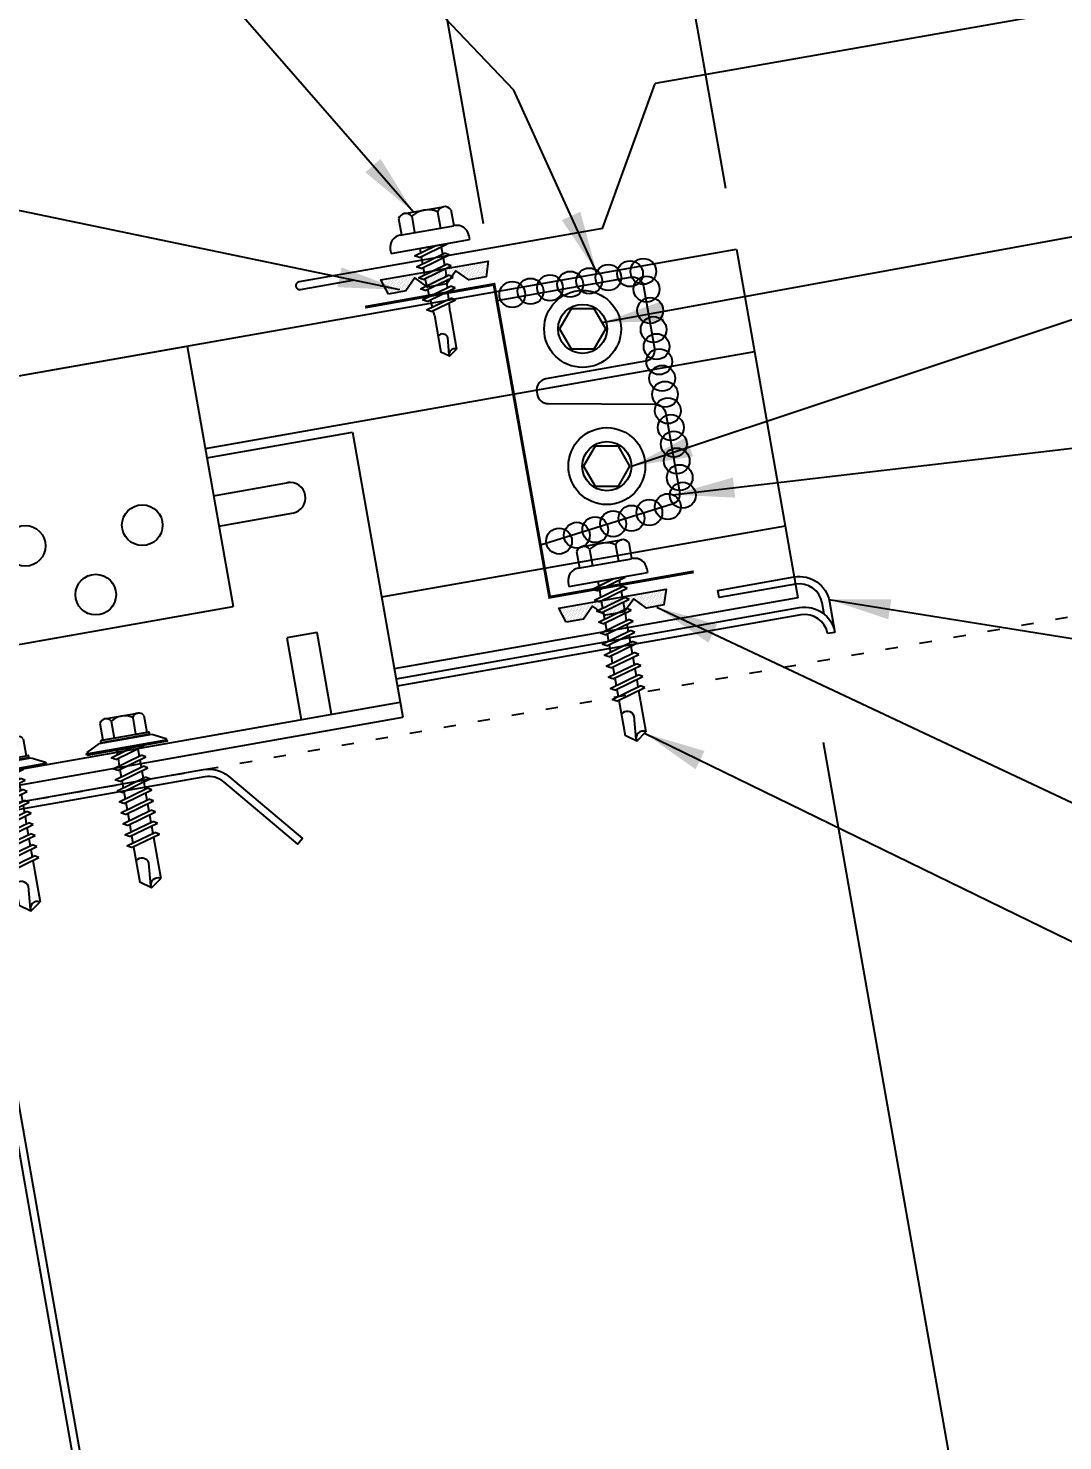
# Model space of a CAD drawing. Header units: inches. Extents: x 5.5 to 40.9, y 12.7 to 45.6.
# Drawn here: x 20.82 to 29.22, y 18.46 to 29.92 of the extents above; entities that cross this region are included whole.
import ezdxf

# ---------------------------------------------------------------- set-up
doc = ezdxf.new("R2010")
doc.units = ezdxf.units.IN
doc.header["$MEASUREMENT"] = 0
doc.linetypes.add('ACAD_ISO07W100', pattern=[3, 0, -3])
for name, color, linetype in [('CLIP', 5, 'Continuous'), ('CLO', 3, 'Continuous'), ('DIM', 7, 'Continuous'), ('FASTENER', 9, 'Continuous'), ('PANEL', 11, 'Continuous'), ('STLA', 12, 'Continuous'), ('TAPE', 8, 'Continuous'), ('TEXT', 2, 'Continuous'), ('TRIM', 6, 'Continuous'), ('WALL', 7, 'Continuous')]:
    doc.layers.add(name, color=color, linetype=linetype)
doc.styles.add('TEXT1', font='ROMANS.shx', dxfattribs={"width": 0.75, "height": 0.375})
doc.dimstyles.new('DETAIL', dxfattribs={"dimscale": 4, "dimtxt": 0.09375, "dimasz": 0.0625, "dimexe": 0.0625, "dimexo": 0.125, "dimgap": 0.0625, "dimtad": 1, "dimdec": 4, "dimzin": 3, "dimdsep": 46, "dimlunit": 4, "dimtxsty": 'TEXT1', "dimblk": 'ARCHTICK', "dimcen": 0.0625, "dimclrd": 7, "dimclre": 7, "dimclrt": 2, "dimadec": 0, "dimazin": 0, "dimtfac": 0.59375, "dimtdec": 4, "dimtmove": 0, "dimatfit": 3, "dimfxl": 0, "dimfrac": 2, "dimtolj": 1, "dimtzin": 3, "dimarcsym": 0})
doc.dimstyles.new('DETAIL$7', dxfattribs={"dimscale": 4, "dimtxt": 0.09375, "dimasz": 0.125, "dimexe": 0.0625, "dimexo": 0.125, "dimgap": 0.0625, "dimtad": 1, "dimdec": 4, "dimzin": 3, "dimdsep": 46, "dimlunit": 4, "dimtxsty": 'TEXT1', "dimblk": 'ARCHTICK', "dimcen": 0.0625, "dimclrd": 7, "dimclre": 7, "dimclrt": 2, "dimadec": 0, "dimazin": 0, "dimtfac": 0.59375, "dimtdec": 4, "dimtmove": 0, "dimatfit": 3, "dimfxl": 0, "dimfrac": 2, "dimtolj": 1, "dimtzin": 3, "dimarcsym": 0})

# ---------------------------------------------------------------- blocks, each defined once
blk = doc.blocks.new('MB_DW1')
at = {"layer": 'FASTENER'}
for p, q in [((-0.181, 0.276), (-0.181, 0.137)), ((-0.135, 0.302), (0.135, 0.302)), ((-0.089, 0.276), (-0.089, 0.137)), ((0.089, 0.276), (0.089, 0.137)), ((0.181, 0.276), (0.181, 0.137)), ((-0.193, 0.137), (0.193, 0.137)), ((-0.193, 0.119), (0.193, 0.119)), ((-0.181, 0.137), (0.181, 0.137)), ((-0.217, 0.114), (-0.326, 0.059)), ((-0.326, 0.059), (-0.326, 0.049)), ((-0.326, 0.049), (0.326, 0.049)), ((-0.217, 0.114), (0.217, 0.114)), ((-0.139, -0.016), (0.046, 0.037)), ((-0.104, -0.036), (0.139, 0.033)), ((-0.086, 0.037), (-0.086, -0.001)), ((-0.086, 0.037), (0.086, 0.037)), ((0.086, 0.037), (0.133, 0.037)), ((0.086, 0.018), (0.086, -0.042)), ((0.139, 0.033), (0.133, 0.037)), ((0.217, 0.114), (0.326, 0.059)), ((0.326, 0.059), (0.326, 0.049)), ((-0.104, -0.036), (-0.139, -0.016)), ((-0.139, -0.107), (0.104, -0.038)), ((-0.104, -0.127), (-0.139, -0.107)), ((-0.104, -0.127), (0.139, -0.058)), ((-0.086, -0.031), (-0.086, -0.092)), ((0.086, -0.073), (0.086, -0.133)), ((0.139, -0.058), (0.104, -0.038)), ((-0.139, -0.198), (0.104, -0.128)), ((-0.104, -0.218), (-0.139, -0.198)), ((-0.139, -0.289), (0.104, -0.219)), ((-0.104, -0.218), (0.139, -0.149)), ((-0.086, -0.122), (-0.086, -0.183)), ((-0.086, -0.213), (-0.086, -0.274)), ((0.086, -0.164), (0.086, -0.224)), ((0.139, -0.149), (0.104, -0.128)), ((0.139, -0.239), (0.104, -0.219)), ((-0.104, -0.309), (-0.139, -0.289)), ((-0.139, -0.38), (0.104, -0.31)), ((-0.104, -0.309), (0.139, -0.239)), ((-0.104, -0.4), (0.139, -0.33)), ((-0.086, -0.304), (-0.086, -0.364)), ((0.086, -0.255), (0.086, -0.315)), ((0.139, -0.33), (0.104, -0.31)), ((-0.104, -0.4), (-0.139, -0.38)), ((-0.139, -0.47), (0.104, -0.401)), ((-0.104, -0.491), (0.139, -0.421)), ((-0.086, -0.395), (-0.086, -0.455)), ((0.086, -0.345), (0.086, -0.406)), ((0.086, -0.436), (0.086, -0.497)), ((0.139, -0.421), (0.104, -0.401)), ((-0.104, -0.491), (-0.139, -0.47)), ((-0.139, -0.561), (0.104, -0.492)), ((-0.104, -0.581), (-0.139, -0.561)), ((-0.104, -0.581), (0.139, -0.512)), ((-0.086, -0.486), (-0.086, -0.546)), ((0.086, -0.527), (0.086, -0.588)), ((0.139, -0.512), (0.104, -0.492)), ((-0.139, -0.652), (0.104, -0.583)), ((-0.104, -0.672), (-0.139, -0.652)), ((-0.139, -0.743), (0.104, -0.674)), ((-0.104, -0.672), (0.139, -0.603)), ((-0.086, -0.577), (-0.086, -0.637)), ((-0.086, -0.667), (-0.086, -0.728)), ((0.086, -0.618), (0.086, -0.679)), ((0.139, -0.603), (0.104, -0.583)), ((0.139, -0.694), (0.104, -0.674)), ((-0.104, -0.763), (-0.139, -0.743)), ((-0.104, -0.763), (0.139, -0.694)), ((-0.086, -0.758), (-0.086, -1.05)), ((0.086, -0.709), (0.086, -1.05)), ((-0.002, -1.095), (0.014, -0.909)), ((0, -1.111), (-0.086, -1.05)), ((0, -1.111), (0.086, -1.05))]:
    blk.add_line(p, q, dxfattribs=at)
blk.add_lwpolyline([(-0.331, 0.037), (-0.331, 0.049), (0.331, 0.049), (0.331, 0.037)], close=True, dxfattribs=at)
for centre, radius, start, end in [((-0.135, 0.25), 0.0527, 29.8754, 150.1246), ((0, 0.138), 0.164, 56.9974, 123.0026), ((0.135, 0.25), 0.0527, 29.8754, 150.1246), ((-0.193, 0.128), 0.00894, 90, 270), ((0.193, 0.128), 0.00894, 270, 90), ((-0.046, -0.921), 0.0615, 11.1445, 130.906), ((0.054, -1.097), 0.0563, 55.4585, 194.8454)]:
    blk.add_arc(centre, radius, start, end, dxfattribs=at)
blk = doc.blocks.new('*X4')
at = {"color": 0}
for p, q in [((-0.434, 0.135), (-0.434, 0.135)), ((-0.434, 0.123), (-0.434, 0.123)), ((-0.422, 0.141), (-0.422, 0.141)), ((-0.422, 0.129), (-0.422, 0.129)), ((-0.422, 0.117), (-0.422, 0.117)), ((-0.41, 0.135), (-0.41, 0.135)), ((-0.41, 0.123), (-0.41, 0.123)), ((-0.398, 0.141), (-0.398, 0.141)), ((-0.398, 0.129), (-0.398, 0.129)), ((-0.398, 0.117), (-0.398, 0.117)), ((-0.387, 0.135), (-0.387, 0.135)), ((-0.387, 0.123), (-0.387, 0.123)), ((-0.375, 0.141), (-0.375, 0.141)), ((-0.375, 0.129), (-0.375, 0.129)), ((-0.375, 0.117), (-0.375, 0.117)), ((-0.363, 0.135), (-0.363, 0.135)), ((-0.363, 0.123), (-0.363, 0.123)), ((-0.352, 0.141), (-0.352, 0.141)), ((-0.352, 0.129), (-0.352, 0.129)), ((-0.352, 0.117), (-0.352, 0.117)), ((-0.34, 0.135), (-0.34, 0.135)), ((-0.34, 0.123), (-0.34, 0.123)), ((-0.328, 0.141), (-0.328, 0.141)), ((-0.328, 0.129), (-0.328, 0.129)), ((-0.328, 0.117), (-0.328, 0.117)), ((-0.316, 0.135), (-0.316, 0.135)), ((-0.316, 0.123), (-0.316, 0.123)), ((-0.305, 0.141), (-0.305, 0.141)), ((-0.305, 0.129), (-0.305, 0.129)), ((-0.305, 0.117), (-0.305, 0.117)), ((-0.293, 0.135), (-0.293, 0.135)), ((-0.293, 0.123), (-0.293, 0.123)), ((-0.281, 0.141), (-0.281, 0.141)), ((-0.281, 0.129), (-0.281, 0.129)), ((-0.281, 0.117), (-0.281, 0.117)), ((-0.27, 0.135), (-0.27, 0.135)), ((-0.27, 0.123), (-0.27, 0.123)), ((-0.258, 0.141), (-0.258, 0.141)), ((-0.258, 0.129), (-0.258, 0.129)), ((-0.258, 0.117), (-0.258, 0.117)), ((-0.246, 0.135), (-0.246, 0.135)), ((-0.246, 0.123), (-0.246, 0.123)), ((-0.234, 0.141), (-0.234, 0.141)), ((-0.234, 0.129), (-0.234, 0.129)), ((-0.234, 0.117), (-0.234, 0.117)), ((-0.223, 0.135), (-0.223, 0.135)), ((-0.223, 0.123), (-0.223, 0.123)), ((-0.211, 0.141), (-0.211, 0.141)), ((-0.211, 0.129), (-0.211, 0.129)), ((-0.211, 0.117), (-0.211, 0.117)), ((-0.199, 0.135), (-0.199, 0.135)), ((-0.199, 0.123), (-0.199, 0.123)), ((-0.188, 0.141), (-0.188, 0.141)), ((-0.188, 0.129), (-0.188, 0.129)), ((-0.188, 0.117), (-0.188, 0.117)), ((-0.176, 0.135), (-0.176, 0.135)), ((-0.176, 0.123), (-0.176, 0.123)), ((-0.164, 0.141), (-0.164, 0.141)), ((-0.164, 0.129), (-0.164, 0.129)), ((-0.164, 0.117), (-0.164, 0.117)), ((-0.152, 0.135), (-0.152, 0.135)), ((-0.152, 0.123), (-0.152, 0.123)), ((-0.141, 0.141), (-0.141, 0.141)), ((-0.141, 0.129), (-0.141, 0.129)), ((-0.141, 0.117), (-0.141, 0.117)), ((-0.129, 0.135), (-0.129, 0.135)), ((-0.129, 0.123), (-0.129, 0.123)), ((-0.117, 0.141), (-0.117, 0.141)), ((-0.117, 0.129), (-0.117, 0.129)), ((-0.117, 0.117), (-0.117, 0.117)), ((-0.105, 0.135), (-0.105, 0.135)), ((-0.105, 0.123), (-0.105, 0.123)), ((-0.094, 0.141), (-0.094, 0.141)), ((-0.094, 0.129), (-0.094, 0.129)), ((-0.094, 0.117), (-0.094, 0.117)), ((-0.082, 0.135), (-0.082, 0.135)), ((-0.082, 0.123), (-0.082, 0.123)), ((-0.07, 0.141), (-0.07, 0.141)), ((-0.07, 0.129), (-0.07, 0.129)), ((-0.07, 0.117), (-0.07, 0.117)), ((-0.059, 0.135), (-0.059, 0.135)), ((-0.059, 0.123), (-0.059, 0.123)), ((-0.047, 0.141), (-0.047, 0.141)), ((-0.047, 0.129), (-0.047, 0.129)), ((-0.047, 0.117), (-0.047, 0.117)), ((-0.035, 0.135), (-0.035, 0.135)), ((-0.035, 0.123), (-0.035, 0.123)), ((-0.023, 0.141), (-0.023, 0.141)), ((-0.023, 0.129), (-0.023, 0.129)), ((-0.023, 0.117), (-0.023, 0.117)), ((-0.012, 0.135), (-0.012, 0.135)), ((-0.012, 0.123), (-0.012, 0.123)), ((0, 0.141), (0, 0.141)), ((0, 0.129), (0, 0.129)), ((0, 0.117), (0, 0.117)), ((0.012, 0.135), (0.012, 0.135)), ((0.012, 0.123), (0.012, 0.123)), ((0.023, 0.141), (0.023, 0.141)), ((0.023, 0.129), (0.023, 0.129)), ((0.023, 0.117), (0.023, 0.117)), ((0.035, 0.135), (0.035, 0.135)), ((0.035, 0.123), (0.035, 0.123)), ((0.047, 0.141), (0.047, 0.141)), ((0.047, 0.129), (0.047, 0.129)), ((0.047, 0.117), (0.047, 0.117)), ((0.059, 0.135), (0.059, 0.135)), ((0.059, 0.123), (0.059, 0.123)), ((0.07, 0.141), (0.07, 0.141)), ((0.07, 0.129), (0.07, 0.129)), ((0.07, 0.117), (0.07, 0.117)), ((0.082, 0.135), (0.082, 0.135)), ((0.082, 0.123), (0.082, 0.123)), ((0.094, 0.141), (0.094, 0.141)), ((0.094, 0.129), (0.094, 0.129)), ((0.094, 0.117), (0.094, 0.117)), ((0.105, 0.135), (0.105, 0.135)), ((0.105, 0.123), (0.105, 0.123)), ((0.117, 0.141), (0.117, 0.141)), ((0.117, 0.129), (0.117, 0.129)), ((0.117, 0.117), (0.117, 0.117)), ((0.129, 0.135), (0.129, 0.135)), ((0.129, 0.123), (0.129, 0.123)), ((0.141, 0.141), (0.141, 0.141)), ((0.141, 0.129), (0.141, 0.129)), ((0.141, 0.117), (0.141, 0.117)), ((0.152, 0.135), (0.152, 0.135)), ((0.152, 0.123), (0.152, 0.123)), ((0.164, 0.141), (0.164, 0.141)), ((0.164, 0.129), (0.164, 0.129)), ((0.164, 0.117), (0.164, 0.117)), ((0.176, 0.135), (0.176, 0.135)), ((0.176, 0.123), (0.176, 0.123)), ((0.188, 0.141), (0.188, 0.141)), ((0.188, 0.129), (0.188, 0.129)), ((0.188, 0.117), (0.188, 0.117)), ((0.199, 0.135), (0.199, 0.135)), ((0.199, 0.123), (0.199, 0.123)), ((0.211, 0.141), (0.211, 0.141)), ((0.211, 0.129), (0.211, 0.129)), ((0.211, 0.117), (0.211, 0.117)), ((0.223, 0.135), (0.223, 0.135)), ((0.223, 0.123), (0.223, 0.123)), ((0.234, 0.141), (0.234, 0.141)), ((0.234, 0.129), (0.234, 0.129)), ((0.234, 0.117), (0.234, 0.117)), ((0.246, 0.135), (0.246, 0.135)), ((0.246, 0.123), (0.246, 0.123)), ((0.258, 0.141), (0.258, 0.141)), ((0.258, 0.129), (0.258, 0.129)), ((0.258, 0.117), (0.258, 0.117)), ((0.27, 0.135), (0.27, 0.135)), ((0.27, 0.123), (0.27, 0.123)), ((0.281, 0.141), (0.281, 0.141)), ((0.281, 0.129), (0.281, 0.129)), ((0.281, 0.117), (0.281, 0.117)), ((0.293, 0.135), (0.293, 0.135)), ((0.293, 0.123), (0.293, 0.123)), ((0.305, 0.141), (0.305, 0.141)), ((0.305, 0.129), (0.305, 0.129)), ((0.305, 0.117), (0.305, 0.117)), ((0.316, 0.135), (0.316, 0.135)), ((0.316, 0.123), (0.316, 0.123)), ((0.328, 0.141), (0.328, 0.141)), ((0.328, 0.129), (0.328, 0.129)), ((0.328, 0.117), (0.328, 0.117)), ((0.34, 0.135), (0.34, 0.135)), ((0.34, 0.123), (0.34, 0.123)), ((0.352, 0.141), (0.352, 0.141)), ((0.352, 0.129), (0.352, 0.129)), ((0.352, 0.117), (0.352, 0.117)), ((0.363, 0.135), (0.363, 0.135)), ((0.363, 0.123), (0.363, 0.123)), ((0.375, 0.141), (0.375, 0.141)), ((0.375, 0.129), (0.375, 0.129)), ((0.375, 0.117), (0.375, 0.117)), ((0.387, 0.135), (0.387, 0.135)), ((0.387, 0.123), (0.387, 0.123)), ((0.398, 0.141), (0.398, 0.141)), ((0.398, 0.129), (0.398, 0.129)), ((0.398, 0.117), (0.398, 0.117)), ((0.41, 0.135), (0.41, 0.135)), ((0.41, 0.123), (0.41, 0.123)), ((0.422, 0.141), (0.422, 0.141)), ((0.422, 0.129), (0.422, 0.129)), ((0.422, 0.117), (0.422, 0.117)), ((0.434, 0.135), (0.434, 0.135)), ((0.434, 0.123), (0.434, 0.123)), ((-0.422, 0.105), (-0.422, 0.105)), ((-0.422, 0.094), (-0.422, 0.094)), ((-0.422, 0.082), (-0.422, 0.082)), ((-0.41, 0.111), (-0.41, 0.111)), ((-0.41, 0.1), (-0.41, 0.1)), ((-0.41, 0.088), (-0.41, 0.088)), ((-0.41, 0.076), (-0.41, 0.076)), ((-0.41, 0.064), (-0.41, 0.064)), ((-0.41, 0.053), (-0.41, 0.053)), ((-0.41, 0.041), (-0.41, 0.041)), ((-0.398, 0.105), (-0.398, 0.105)), ((-0.398, 0.094), (-0.398, 0.094)), ((-0.398, 0.082), (-0.398, 0.082)), ((-0.398, 0.07), (-0.398, 0.07)), ((-0.398, 0.059), (-0.398, 0.059)), ((-0.398, 0.047), (-0.398, 0.047)), ((-0.398, 0.035), (-0.398, 0.035)), ((-0.398, 0.023), (-0.398, 0.023)), ((-0.387, 0.111), (-0.387, 0.111)), ((-0.387, 0.1), (-0.387, 0.1)), ((-0.387, 0.088), (-0.387, 0.088)), ((-0.387, 0.076), (-0.387, 0.076)), ((-0.387, 0.064), (-0.387, 0.064)), ((-0.387, 0.053), (-0.387, 0.053)), ((-0.387, 0.041), (-0.387, 0.041)), ((-0.387, 0.029), (-0.387, 0.029)), ((-0.375, 0.105), (-0.375, 0.105)), ((-0.375, 0.094), (-0.375, 0.094)), ((-0.375, 0.082), (-0.375, 0.082)), ((-0.375, 0.07), (-0.375, 0.07)), ((-0.375, 0.059), (-0.375, 0.059)), ((-0.375, 0.047), (-0.375, 0.047)), ((-0.375, 0.035), (-0.375, 0.035)), ((-0.375, 0.023), (-0.375, 0.023)), ((-0.363, 0.111), (-0.363, 0.111)), ((-0.363, 0.1), (-0.363, 0.1)), ((-0.363, 0.088), (-0.363, 0.088)), ((-0.363, 0.076), (-0.363, 0.076)), ((-0.363, 0.064), (-0.363, 0.064)), ((-0.363, 0.053), (-0.363, 0.053)), ((-0.363, 0.041), (-0.363, 0.041)), ((-0.363, 0.029), (-0.363, 0.029)), ((-0.352, 0.105), (-0.352, 0.105)), ((-0.352, 0.094), (-0.352, 0.094)), ((-0.352, 0.082), (-0.352, 0.082)), ((-0.352, 0.07), (-0.352, 0.07)), ((-0.352, 0.059), (-0.352, 0.059)), ((-0.352, 0.047), (-0.352, 0.047)), ((-0.352, 0.035), (-0.352, 0.035)), ((-0.352, 0.023), (-0.352, 0.023)), ((-0.34, 0.111), (-0.34, 0.111)), ((-0.34, 0.1), (-0.34, 0.1)), ((-0.34, 0.088), (-0.34, 0.088)), ((-0.34, 0.076), (-0.34, 0.076)), ((-0.34, 0.064), (-0.34, 0.064)), ((-0.34, 0.053), (-0.34, 0.053)), ((-0.34, 0.041), (-0.34, 0.041)), ((-0.34, 0.029), (-0.34, 0.029)), ((-0.328, 0.105), (-0.328, 0.105)), ((-0.328, 0.094), (-0.328, 0.094)), ((-0.328, 0.082), (-0.328, 0.082)), ((-0.328, 0.07), (-0.328, 0.07)), ((-0.328, 0.059), (-0.328, 0.059)), ((-0.328, 0.047), (-0.328, 0.047)), ((-0.328, 0.035), (-0.328, 0.035)), ((-0.328, 0.023), (-0.328, 0.023)), ((-0.316, 0.111), (-0.316, 0.111)), ((-0.316, 0.1), (-0.316, 0.1)), ((-0.316, 0.088), (-0.316, 0.088)), ((-0.316, 0.076), (-0.316, 0.076)), ((-0.316, 0.064), (-0.316, 0.064)), ((-0.316, 0.053), (-0.316, 0.053)), ((-0.316, 0.041), (-0.316, 0.041)), ((-0.316, 0.029), (-0.316, 0.029)), ((-0.305, 0.105), (-0.305, 0.105)), ((-0.305, 0.094), (-0.305, 0.094)), ((-0.305, 0.082), (-0.305, 0.082)), ((-0.305, 0.07), (-0.305, 0.07)), ((-0.305, 0.059), (-0.305, 0.059)), ((-0.305, 0.047), (-0.305, 0.047)), ((-0.305, 0.035), (-0.305, 0.035)), ((-0.305, 0.023), (-0.305, 0.023)), ((-0.293, 0.111), (-0.293, 0.111)), ((-0.293, 0.1), (-0.293, 0.1)), ((-0.293, 0.088), (-0.293, 0.088)), ((-0.293, 0.076), (-0.293, 0.076)), ((-0.293, 0.064), (-0.293, 0.064)), ((-0.293, 0.053), (-0.293, 0.053)), ((-0.293, 0.041), (-0.293, 0.041)), ((-0.293, 0.029), (-0.293, 0.029)), ((-0.281, 0.105), (-0.281, 0.105)), ((-0.281, 0.094), (-0.281, 0.094)), ((-0.281, 0.082), (-0.281, 0.082)), ((-0.281, 0.07), (-0.281, 0.07)), ((-0.281, 0.059), (-0.281, 0.059)), ((-0.281, 0.047), (-0.281, 0.047)), ((-0.281, 0.035), (-0.281, 0.035)), ((-0.281, 0.023), (-0.281, 0.023)), ((-0.27, 0.111), (-0.27, 0.111)), ((-0.27, 0.1), (-0.27, 0.1)), ((-0.27, 0.088), (-0.27, 0.088)), ((-0.27, 0.076), (-0.27, 0.076)), ((-0.27, 0.064), (-0.27, 0.064)), ((-0.27, 0.053), (-0.27, 0.053)), ((-0.27, 0.041), (-0.27, 0.041)), ((-0.27, 0.029), (-0.27, 0.029)), ((-0.258, 0.105), (-0.258, 0.105)), ((-0.258, 0.094), (-0.258, 0.094)), ((-0.258, 0.082), (-0.258, 0.082)), ((-0.258, 0.07), (-0.258, 0.07)), ((-0.258, 0.059), (-0.258, 0.059)), ((-0.258, 0.047), (-0.258, 0.047)), ((-0.258, 0.035), (-0.258, 0.035)), ((-0.258, 0.023), (-0.258, 0.023)), ((-0.246, 0.111), (-0.246, 0.111)), ((-0.246, 0.1), (-0.246, 0.1)), ((-0.246, 0.088), (-0.246, 0.088)), ((-0.246, 0.076), (-0.246, 0.076)), ((-0.246, 0.064), (-0.246, 0.064)), ((-0.246, 0.053), (-0.246, 0.053)), ((-0.246, 0.041), (-0.246, 0.041)), ((-0.234, 0.105), (-0.234, 0.105)), ((-0.234, 0.094), (-0.234, 0.094)), ((-0.234, 0.082), (-0.234, 0.082)), ((-0.234, 0.07), (-0.234, 0.07)), ((-0.234, 0.059), (-0.234, 0.059)), ((-0.234, 0.047), (-0.234, 0.047)), ((-0.223, 0.111), (-0.223, 0.111)), ((-0.223, 0.1), (-0.223, 0.1)), ((-0.223, 0.088), (-0.223, 0.088)), ((-0.223, 0.076), (-0.223, 0.076)), ((-0.223, 0.064), (-0.223, 0.064)), ((-0.211, 0.105), (-0.211, 0.105)), ((-0.211, 0.094), (-0.211, 0.094)), ((-0.211, 0.082), (-0.211, 0.082)), ((-0.211, 0.07), (-0.211, 0.07)), ((-0.199, 0.111), (-0.199, 0.111)), ((-0.199, 0.1), (-0.199, 0.1)), ((-0.199, 0.088), (-0.199, 0.088)), ((-0.188, 0.105), (-0.188, 0.105)), ((-0.188, 0.094), (-0.188, 0.094)), ((-0.176, 0.111), (-0.176, 0.111)), ((-0.164, 0.105), (-0.164, 0.105)), ((-0.152, 0.111), (-0.152, 0.111)), ((-0.152, 0.1), (-0.152, 0.1)), ((-0.141, 0.105), (-0.141, 0.105)), ((-0.141, 0.094), (-0.141, 0.094)), ((-0.141, 0.082), (-0.141, 0.082)), ((-0.129, 0.111), (-0.129, 0.111)), ((-0.129, 0.1), (-0.129, 0.1)), ((-0.129, 0.088), (-0.129, 0.088)), ((-0.129, 0.076), (-0.129, 0.076)), ((-0.117, 0.105), (-0.117, 0.105)), ((-0.117, 0.094), (-0.117, 0.094)), ((-0.117, 0.082), (-0.117, 0.082)), ((-0.117, 0.07), (-0.117, 0.07)), ((-0.117, 0.059), (-0.117, 0.059)), ((-0.105, 0.111), (-0.105, 0.111)), ((-0.105, 0.1), (-0.105, 0.1)), ((-0.105, 0.088), (-0.105, 0.088)), ((-0.105, 0.076), (-0.105, 0.076)), ((-0.105, 0.064), (-0.105, 0.064)), ((-0.105, 0.053), (-0.105, 0.053)), ((-0.094, 0.105), (-0.094, 0.105)), ((-0.094, 0.094), (-0.094, 0.094)), ((-0.094, 0.082), (-0.094, 0.082)), ((-0.094, 0.07), (-0.094, 0.07)), ((-0.094, 0.059), (-0.094, 0.059)), ((-0.094, 0.047), (-0.094, 0.047)), ((-0.094, 0.035), (-0.094, 0.035)), ((-0.082, 0.111), (-0.082, 0.111)), ((-0.082, 0.1), (-0.082, 0.1)), ((-0.082, 0.088), (-0.082, 0.088)), ((-0.082, 0.076), (-0.082, 0.076)), ((-0.082, 0.064), (-0.082, 0.064)), ((-0.082, 0.053), (-0.082, 0.053)), ((-0.082, 0.041), (-0.082, 0.041)), ((-0.082, 0.029), (-0.082, 0.029)), ((-0.07, 0.105), (-0.07, 0.105)), ((-0.07, 0.094), (-0.07, 0.094)), ((-0.07, 0.082), (-0.07, 0.082)), ((-0.07, 0.07), (-0.07, 0.07)), ((-0.07, 0.059), (-0.07, 0.059)), ((-0.07, 0.047), (-0.07, 0.047)), ((-0.07, 0.035), (-0.07, 0.035)), ((-0.07, 0.023), (-0.07, 0.023)), ((-0.059, 0.111), (-0.059, 0.111)), ((-0.059, 0.1), (-0.059, 0.1)), ((-0.059, 0.088), (-0.059, 0.088)), ((-0.059, 0.076), (-0.059, 0.076)), ((-0.059, 0.064), (-0.059, 0.064)), ((-0.059, 0.053), (-0.059, 0.053)), ((-0.059, 0.041), (-0.059, 0.041)), ((-0.059, 0.029), (-0.059, 0.029)), ((-0.047, 0.105), (-0.047, 0.105)), ((-0.047, 0.094), (-0.047, 0.094)), ((-0.047, 0.082), (-0.047, 0.082)), ((-0.047, 0.07), (-0.047, 0.07)), ((-0.047, 0.059), (-0.047, 0.059)), ((-0.047, 0.047), (-0.047, 0.047)), ((-0.047, 0.035), (-0.047, 0.035)), ((-0.047, 0.023), (-0.047, 0.023)), ((-0.035, 0.111), (-0.035, 0.111)), ((-0.035, 0.1), (-0.035, 0.1)), ((-0.035, 0.088), (-0.035, 0.088)), ((-0.035, 0.076), (-0.035, 0.076)), ((-0.035, 0.064), (-0.035, 0.064)), ((-0.035, 0.053), (-0.035, 0.053)), ((-0.035, 0.041), (-0.035, 0.041)), ((-0.035, 0.029), (-0.035, 0.029)), ((-0.023, 0.105), (-0.023, 0.105)), ((-0.023, 0.094), (-0.023, 0.094)), ((-0.023, 0.082), (-0.023, 0.082)), ((-0.023, 0.07), (-0.023, 0.07)), ((-0.023, 0.059), (-0.023, 0.059)), ((-0.023, 0.047), (-0.023, 0.047)), ((-0.023, 0.035), (-0.023, 0.035)), ((-0.023, 0.023), (-0.023, 0.023)), ((-0.012, 0.111), (-0.012, 0.111)), ((-0.012, 0.1), (-0.012, 0.1)), ((-0.012, 0.088), (-0.012, 0.088)), ((-0.012, 0.076), (-0.012, 0.076)), ((-0.012, 0.064), (-0.012, 0.064)), ((-0.012, 0.053), (-0.012, 0.053)), ((-0.012, 0.041), (-0.012, 0.041)), ((-0.012, 0.029), (-0.012, 0.029)), ((0, 0.105), (0, 0.105)), ((0, 0.094), (0, 0.094)), ((0, 0.082), (0, 0.082)), ((0, 0.07), (0, 0.07)), ((0, 0.059), (0, 0.059)), ((0, 0.047), (0, 0.047)), ((0, 0.035), (0, 0.035)), ((0, 0.023), (0, 0.023)), ((0.012, 0.111), (0.012, 0.111)), ((0.012, 0.1), (0.012, 0.1)), ((0.012, 0.088), (0.012, 0.088)), ((0.012, 0.076), (0.012, 0.076)), ((0.012, 0.064), (0.012, 0.064)), ((0.012, 0.053), (0.012, 0.053)), ((0.012, 0.041), (0.012, 0.041)), ((0.012, 0.029), (0.012, 0.029)), ((0.023, 0.105), (0.023, 0.105)), ((0.023, 0.094), (0.023, 0.094)), ((0.023, 0.082), (0.023, 0.082)), ((0.023, 0.07), (0.023, 0.07)), ((0.023, 0.059), (0.023, 0.059)), ((0.023, 0.047), (0.023, 0.047)), ((0.023, 0.035), (0.023, 0.035)), ((0.023, 0.023), (0.023, 0.023)), ((0.035, 0.111), (0.035, 0.111)), ((0.035, 0.1), (0.035, 0.1)), ((0.035, 0.088), (0.035, 0.088)), ((0.035, 0.076), (0.035, 0.076)), ((0.035, 0.064), (0.035, 0.064)), ((0.035, 0.053), (0.035, 0.053)), ((0.035, 0.041), (0.035, 0.041)), ((0.035, 0.029), (0.035, 0.029)), ((0.047, 0.105), (0.047, 0.105)), ((0.047, 0.094), (0.047, 0.094)), ((0.047, 0.082), (0.047, 0.082)), ((0.047, 0.07), (0.047, 0.07)), ((0.047, 0.059), (0.047, 0.059)), ((0.047, 0.047), (0.047, 0.047)), ((0.047, 0.035), (0.047, 0.035)), ((0.047, 0.023), (0.047, 0.023)), ((0.059, 0.111), (0.059, 0.111)), ((0.059, 0.1), (0.059, 0.1)), ((0.059, 0.088), (0.059, 0.088)), ((0.059, 0.076), (0.059, 0.076)), ((0.059, 0.064), (0.059, 0.064)), ((0.059, 0.053), (0.059, 0.053)), ((0.059, 0.041), (0.059, 0.041)), ((0.059, 0.029), (0.059, 0.029)), ((0.07, 0.105), (0.07, 0.105)), ((0.07, 0.094), (0.07, 0.094)), ((0.07, 0.082), (0.07, 0.082)), ((0.07, 0.07), (0.07, 0.07)), ((0.07, 0.059), (0.07, 0.059)), ((0.07, 0.047), (0.07, 0.047)), ((0.07, 0.035), (0.07, 0.035)), ((0.07, 0.023), (0.07, 0.023)), ((0.082, 0.111), (0.082, 0.111)), ((0.082, 0.1), (0.082, 0.1)), ((0.082, 0.088), (0.082, 0.088)), ((0.082, 0.076), (0.082, 0.076)), ((0.082, 0.064), (0.082, 0.064)), ((0.082, 0.053), (0.082, 0.053)), ((0.082, 0.041), (0.082, 0.041)), ((0.082, 0.029), (0.082, 0.029)), ((0.094, 0.105), (0.094, 0.105)), ((0.094, 0.094), (0.094, 0.094)), ((0.094, 0.082), (0.094, 0.082)), ((0.094, 0.07), (0.094, 0.07)), ((0.094, 0.059), (0.094, 0.059)), ((0.094, 0.047), (0.094, 0.047)), ((0.094, 0.035), (0.094, 0.035)), ((0.105, 0.111), (0.105, 0.111)), ((0.105, 0.1), (0.105, 0.1)), ((0.105, 0.088), (0.105, 0.088)), ((0.105, 0.076), (0.105, 0.076)), ((0.105, 0.064), (0.105, 0.064)), ((0.105, 0.053), (0.105, 0.053)), ((0.117, 0.105), (0.117, 0.105)), ((0.117, 0.094), (0.117, 0.094)), ((0.117, 0.082), (0.117, 0.082)), ((0.117, 0.07), (0.117, 0.07)), ((0.117, 0.059), (0.117, 0.059)), ((0.129, 0.111), (0.129, 0.111)), ((0.129, 0.1), (0.129, 0.1)), ((0.129, 0.088), (0.129, 0.088)), ((0.129, 0.076), (0.129, 0.076)), ((0.141, 0.105), (0.141, 0.105)), ((0.141, 0.094), (0.141, 0.094)), ((0.141, 0.082), (0.141, 0.082)), ((0.152, 0.111), (0.152, 0.111)), ((0.152, 0.1), (0.152, 0.1)), ((0.164, 0.105), (0.164, 0.105)), ((0.176, 0.111), (0.176, 0.111)), ((0.188, 0.105), (0.188, 0.105)), ((0.188, 0.094), (0.188, 0.094)), ((0.199, 0.111), (0.199, 0.111)), ((0.199, 0.1), (0.199, 0.1)), ((0.199, 0.088), (0.199, 0.088)), ((0.211, 0.105), (0.211, 0.105)), ((0.211, 0.094), (0.211, 0.094)), ((0.211, 0.082), (0.211, 0.082)), ((0.211, 0.07), (0.211, 0.07)), ((0.223, 0.111), (0.223, 0.111)), ((0.223, 0.1), (0.223, 0.1)), ((0.223, 0.088), (0.223, 0.088)), ((0.223, 0.076), (0.223, 0.076)), ((0.223, 0.064), (0.223, 0.064)), ((0.234, 0.105), (0.234, 0.105)), ((0.234, 0.094), (0.234, 0.094)), ((0.234, 0.082), (0.234, 0.082)), ((0.234, 0.07), (0.234, 0.07)), ((0.234, 0.059), (0.234, 0.059)), ((0.234, 0.047), (0.234, 0.047)), ((0.246, 0.111), (0.246, 0.111)), ((0.246, 0.1), (0.246, 0.1)), ((0.246, 0.088), (0.246, 0.088)), ((0.246, 0.076), (0.246, 0.076)), ((0.246, 0.064), (0.246, 0.064)), ((0.246, 0.053), (0.246, 0.053)), ((0.246, 0.041), (0.246, 0.041)), ((0.258, 0.105), (0.258, 0.105)), ((0.258, 0.094), (0.258, 0.094)), ((0.258, 0.082), (0.258, 0.082)), ((0.258, 0.07), (0.258, 0.07)), ((0.258, 0.059), (0.258, 0.059)), ((0.258, 0.047), (0.258, 0.047)), ((0.258, 0.035), (0.258, 0.035)), ((0.258, 0.023), (0.258, 0.023)), ((0.27, 0.111), (0.27, 0.111)), ((0.27, 0.1), (0.27, 0.1)), ((0.27, 0.088), (0.27, 0.088)), ((0.27, 0.076), (0.27, 0.076)), ((0.27, 0.064), (0.27, 0.064)), ((0.27, 0.053), (0.27, 0.053)), ((0.27, 0.041), (0.27, 0.041)), ((0.27, 0.029), (0.27, 0.029)), ((0.281, 0.105), (0.281, 0.105)), ((0.281, 0.094), (0.281, 0.094)), ((0.281, 0.082), (0.281, 0.082)), ((0.281, 0.07), (0.281, 0.07)), ((0.281, 0.059), (0.281, 0.059)), ((0.281, 0.047), (0.281, 0.047)), ((0.281, 0.035), (0.281, 0.035)), ((0.281, 0.023), (0.281, 0.023)), ((0.293, 0.111), (0.293, 0.111)), ((0.293, 0.1), (0.293, 0.1)), ((0.293, 0.088), (0.293, 0.088)), ((0.293, 0.076), (0.293, 0.076)), ((0.293, 0.064), (0.293, 0.064)), ((0.293, 0.053), (0.293, 0.053)), ((0.293, 0.041), (0.293, 0.041)), ((0.293, 0.029), (0.293, 0.029)), ((0.305, 0.105), (0.305, 0.105)), ((0.305, 0.094), (0.305, 0.094)), ((0.305, 0.082), (0.305, 0.082)), ((0.305, 0.07), (0.305, 0.07)), ((0.305, 0.059), (0.305, 0.059)), ((0.305, 0.047), (0.305, 0.047)), ((0.305, 0.035), (0.305, 0.035)), ((0.305, 0.023), (0.305, 0.023)), ((0.316, 0.111), (0.316, 0.111)), ((0.316, 0.1), (0.316, 0.1)), ((0.316, 0.088), (0.316, 0.088)), ((0.316, 0.076), (0.316, 0.076)), ((0.316, 0.064), (0.316, 0.064)), ((0.316, 0.053), (0.316, 0.053)), ((0.316, 0.041), (0.316, 0.041)), ((0.316, 0.029), (0.316, 0.029)), ((0.328, 0.105), (0.328, 0.105)), ((0.328, 0.094), (0.328, 0.094)), ((0.328, 0.082), (0.328, 0.082)), ((0.328, 0.07), (0.328, 0.07)), ((0.328, 0.059), (0.328, 0.059)), ((0.328, 0.047), (0.328, 0.047)), ((0.328, 0.035), (0.328, 0.035)), ((0.328, 0.023), (0.328, 0.023)), ((0.34, 0.111), (0.34, 0.111)), ((0.34, 0.1), (0.34, 0.1)), ((0.34, 0.088), (0.34, 0.088)), ((0.34, 0.076), (0.34, 0.076)), ((0.34, 0.064), (0.34, 0.064)), ((0.34, 0.053), (0.34, 0.053)), ((0.34, 0.041), (0.34, 0.041)), ((0.34, 0.029), (0.34, 0.029)), ((0.352, 0.105), (0.352, 0.105)), ((0.352, 0.094), (0.352, 0.094)), ((0.352, 0.082), (0.352, 0.082)), ((0.352, 0.07), (0.352, 0.07)), ((0.352, 0.059), (0.352, 0.059)), ((0.352, 0.047), (0.352, 0.047)), ((0.352, 0.035), (0.352, 0.035)), ((0.352, 0.023), (0.352, 0.023)), ((0.363, 0.111), (0.363, 0.111)), ((0.363, 0.1), (0.363, 0.1)), ((0.363, 0.088), (0.363, 0.088)), ((0.363, 0.076), (0.363, 0.076)), ((0.363, 0.064), (0.363, 0.064)), ((0.363, 0.053), (0.363, 0.053)), ((0.363, 0.041), (0.363, 0.041)), ((0.363, 0.029), (0.363, 0.029)), ((0.375, 0.105), (0.375, 0.105)), ((0.375, 0.094), (0.375, 0.094)), ((0.375, 0.082), (0.375, 0.082)), ((0.375, 0.07), (0.375, 0.07)), ((0.375, 0.059), (0.375, 0.059)), ((0.375, 0.047), (0.375, 0.047)), ((0.375, 0.035), (0.375, 0.035)), ((0.375, 0.023), (0.375, 0.023)), ((0.387, 0.111), (0.387, 0.111)), ((0.387, 0.1), (0.387, 0.1)), ((0.387, 0.088), (0.387, 0.088)), ((0.387, 0.076), (0.387, 0.076)), ((0.387, 0.064), (0.387, 0.064)), ((0.387, 0.053), (0.387, 0.053)), ((0.387, 0.041), (0.387, 0.041)), ((0.387, 0.029), (0.387, 0.029)), ((0.398, 0.105), (0.398, 0.105)), ((0.398, 0.094), (0.398, 0.094)), ((0.398, 0.082), (0.398, 0.082)), ((0.398, 0.07), (0.398, 0.07)), ((0.398, 0.059), (0.398, 0.059)), ((0.398, 0.047), (0.398, 0.047)), ((0.398, 0.035), (0.398, 0.035)), ((0.398, 0.023), (0.398, 0.023)), ((0.41, 0.111), (0.41, 0.111)), ((0.41, 0.1), (0.41, 0.1)), ((0.41, 0.088), (0.41, 0.088)), ((0.41, 0.076), (0.41, 0.076)), ((0.41, 0.064), (0.41, 0.064)), ((0.41, 0.053), (0.41, 0.053)), ((0.41, 0.041), (0.41, 0.041)), ((0.422, 0.105), (0.422, 0.105)), ((0.422, 0.094), (0.422, 0.094)), ((0.422, 0.082), (0.422, 0.082))]:
    blk.add_line(p, q, dxfattribs=at)
blk = doc.blocks.new('MB_DBTAP')
at = {"layer": 'TAPE', "color": 9}
blk.add_lwpolyline([(-0.403, 0.018), (-0.442, 0.141), (0.442, 0.141), (0.403, 0.018), (0.26, 0.018), (0.17, 0.109), (0.079, 0.018), (0, 0.018), (-0.079, 0.018), (-0.17, 0.109), (-0.26, 0.018)], close=True, dxfattribs=at)
at = {"layer": 'TAPE', "color": 251}
blk.add_blockref('*X4', (0, 0), dxfattribs=at)
blk = doc.blocks.new('MB_DW4')
at = {"layer": 'FASTENER'}
for p, q in [((-0.217, 0.305), (-0.217, 0.171)), ((-0.163, 0.337), (0.159, 0.337)), ((-0.108, 0.305), (-0.108, 0.171)), ((0.105, 0.305), (0.105, 0.171)), ((0.214, 0.305), (0.214, 0.171)), ((-0.226, 0.171), (0.214, 0.171)), ((-0.326, 0.071), (-0.326, 0.037)), ((-0.326, 0.037), (0.322, 0.037)), ((-0.141, -0.014), (0.037, 0.037)), ((-0.105, -0.034), (0.137, 0.035)), ((-0.088, 0.037), (-0.088, 0.001)), ((-0.088, 0.037), (0.085, 0.037)), ((0.085, 0.037), (0.134, 0.037)), ((0.085, 0.02), (0.085, -0.041)), ((0.137, 0.035), (0.134, 0.037)), ((0.322, 0.071), (0.322, 0.037)), ((-0.105, -0.034), (-0.141, -0.014)), ((-0.141, -0.105), (0.102, -0.036)), ((-0.105, -0.125), (-0.141, -0.105)), ((-0.105, -0.125), (0.137, -0.056)), ((-0.088, -0.029), (-0.088, -0.09)), ((0.085, -0.071), (0.085, -0.131)), ((0.137, -0.056), (0.102, -0.036)), ((-0.141, -0.196), (0.102, -0.127)), ((-0.105, -0.216), (-0.141, -0.196)), ((-0.141, -0.287), (0.102, -0.217)), ((-0.105, -0.216), (0.137, -0.147)), ((-0.088, -0.12), (-0.088, -0.181)), ((-0.084, -0.27), (-0.088, -0.211)), ((0.084, -0.223), (0.085, -0.211)), ((0.085, -0.162), (0.085, -0.211)), ((0.137, -0.147), (0.102, -0.127)), ((0.137, -0.238), (0.102, -0.217)), ((-0.105, -0.307), (-0.141, -0.287)), ((-0.141, -0.378), (0.102, -0.308)), ((-0.105, -0.307), (0.137, -0.238)), ((-0.105, -0.398), (0.137, -0.328)), ((-0.078, -0.36), (-0.082, -0.3)), ((0.077, -0.315), (0.082, -0.253)), ((0.137, -0.328), (0.102, -0.308)), ((-0.105, -0.398), (-0.141, -0.378)), ((-0.122, -0.463), (0.089, -0.403)), ((-0.086, -0.483), (0.124, -0.423)), ((-0.071, -0.449), (-0.075, -0.389)), ((0.063, -0.515), (0.068, -0.439)), ((0.071, -0.408), (0.075, -0.346)), ((0.124, -0.423), (0.089, -0.403)), ((-0.086, -0.483), (-0.122, -0.463)), ((-0.066, -0.516), (-0.069, -0.478)), ((-0.066, -0.516), (-0.066, -0.82)), ((0.063, -0.516), (0.063, -0.82)), ((-0.003, -0.854), (0.009, -0.714)), ((-0.002, -0.866), (-0.066, -0.82)), ((-0.002, -0.866), (0.063, -0.82))]:
    blk.add_line(p, q, dxfattribs=at)
for centre, radius, start, end in [((-0.163, 0.274), 0.0628, 29.8754, 150.1246), ((-0.002, 0.141), 0.196, 56.9974, 123.0026), ((0.159, 0.274), 0.0628, 29.8754, 150.1246), ((-0.226, 0.071), 0.1, 90, 180), ((0.222, 0.071), 0.1, 0, 90), ((0.073, -0.516), 0.01, 175.9484, 180), ((-0.036, -0.723), 0.0461, 11.1445, 130.906), ((0.039, -0.855), 0.0422, 55.4585, 194.8454)]:
    blk.add_arc(centre, radius, start, end, dxfattribs=at)
blk = doc.blocks.new('MB_38W')
blk.add_lwpolyline([(-0.094, 0.162), (-0.188, 0), (-0.094, -0.162), (0.094, -0.162), (0.188, 0), (0.094, 0.162)], close=True)
for radius in [0.312, 0.199]:
    blk.add_circle((0, 0), radius)
blk = doc.blocks.new('A$C40D92978')
at = {"layer": 'CLO', "const_width": 0.0239}
blk.add_lwpolyline([(2.668, 0.22), (1.499, 0.014), (1.048, 2.551), (0.002, 2.366)], dxfattribs=at)
at = {"layer": 'CLO'}
blk.add_lwpolyline([(1.074, 2.419), (2.155, 2.61, -0.414214), (2.26, 2.537), (2.349, 2.031, -0.414214), (2.276, 1.927), (1.468, 1.784, 0.414214), (1.395, 1.68), (1.399, 1.658, 0.362577), (1.487, 1.584), (2.353, 1.579, -0.362577), (2.441, 1.505), (2.554, 0.869, -0.377256), (2.492, 0.768), (1.424, 0.435)], format="xyb", dxfattribs=at)
blk = doc.blocks.new('_ArchTick')
at = {"color": 0, "linetype": 'ByBlock', "const_width": 0.15}
blk.add_lwpolyline([(-0.5, -0.5), (0.5, 0.5)], dxfattribs=at)
blk = doc.blocks.new('*D33')
at = {"layer": 'DEFPOINTS', "color": 0}
for p in [(27.187, 24.621), (21.693, 15.812), (29.028, 14.177)]:
    blk.add_point(p, dxfattribs=at)
at = {"layer": 'DIM', "color": 7, "lineweight": -2}
for p, q in [((27.274, 24.128), (29.072, 13.931)), ((21.78, 15.32), (22.237, 12.726)), ((22.194, 12.972), (29.028, 14.177))]:
    blk.add_line(p, q, dxfattribs=at)
at = {"layer": 'DIM', "color": 7, "lineweight": -2, "xscale": 0.25, "yscale": 0.25, "zscale": 0.25}
for p, rotation in [((29.028, 14.177), 10), ((22.194, 12.972), 190)]:
    blk.add_blockref('_ArchTick', p, dxfattribs=dict(at, rotation=rotation))
at = {"layer": 'DIM', "color": 2, "insert": (25.529, 14.041), "char_height": 0.375, "attachment_point": 5, "rotation": 10, "style": 'TEXT1'}
blk.add_mtext('\\A1;7"', dxfattribs=at)
blk = doc.blocks.new('*D34')
at = {"layer": 'DEFPOINTS', "color": 0}
for p in [(29.371, 25.011), (27.187, 24.621), (31.214, 14.562)]:
    blk.add_point(p, dxfattribs=at)
at = {"layer": 'DIM', "color": 7, "lineweight": -2}
for p, q in [((29.458, 24.519), (31.257, 14.316)), ((29.028, 14.177), (31.214, 14.562))]:
    blk.add_line(p, q, dxfattribs=at)
at = {"layer": 'DIM', "color": 7, "lineweight": -2, "xscale": 0.25, "yscale": 0.25, "zscale": 0.25}
for p, rotation in [((31.214, 14.562), 10), ((29.028, 14.177), 190)]:
    blk.add_blockref('_ArchTick', p, dxfattribs=dict(at, rotation=rotation))
at = {"layer": 'DIM', "color": 2, "insert": (30.039, 14.836), "char_height": 0.375, "attachment_point": 5, "rotation": 10, "style": 'TEXT1'}
blk.add_mtext('\\A1;2"', dxfattribs=at)
blk = doc.blocks.new('FZ7')
at = {"layer": 'FASTENER'}
for p, q in [((-0.215, 0.305), (-0.215, 0.171)), ((-0.161, 0.337), (0.161, 0.337)), ((-0.107, 0.305), (-0.107, 0.171)), ((0.107, 0.305), (0.107, 0.171)), ((0.215, 0.305), (0.215, 0.171)), ((-0.224, 0.171), (0.215, 0.171)), ((-0.324, 0.071), (-0.324, 0.037)), ((-0.324, 0.037), (0.324, 0.037)), ((-0.139, -0.016), (0.046, 0.037)), ((-0.104, -0.036), (0.139, 0.033)), ((-0.086, 0.037), (-0.086, -0.001)), ((-0.086, 0.037), (0.086, 0.037)), ((0.086, 0.037), (0.133, 0.037)), ((0.086, 0.018), (0.086, -0.042)), ((0.139, 0.033), (0.133, 0.037)), ((0.324, 0.071), (0.324, 0.037)), ((-0.104, -0.036), (-0.139, -0.016)), ((-0.139, -0.107), (0.104, -0.038)), ((-0.104, -0.127), (-0.139, -0.107)), ((-0.104, -0.127), (0.139, -0.058)), ((-0.086, -0.031), (-0.086, -0.092)), ((0.086, -0.073), (0.086, -0.133)), ((0.139, -0.058), (0.104, -0.038)), ((-0.139, -0.198), (0.104, -0.128)), ((-0.104, -0.218), (-0.139, -0.198)), ((-0.139, -0.289), (0.104, -0.219)), ((-0.104, -0.218), (0.139, -0.149)), ((-0.086, -0.122), (-0.086, -0.183)), ((-0.086, -0.213), (-0.086, -0.274)), ((0.086, -0.164), (0.086, -0.224)), ((0.139, -0.149), (0.104, -0.128)), ((0.139, -0.239), (0.104, -0.219)), ((-0.104, -0.309), (-0.139, -0.289)), ((-0.139, -0.38), (0.104, -0.31)), ((-0.104, -0.309), (0.139, -0.239)), ((-0.104, -0.4), (0.139, -0.33)), ((-0.086, -0.304), (-0.086, -0.364)), ((0.086, -0.255), (0.086, -0.315)), ((0.139, -0.33), (0.104, -0.31)), ((-0.104, -0.4), (-0.139, -0.38)), ((-0.139, -0.47), (0.104, -0.401)), ((-0.104, -0.491), (0.139, -0.421)), ((-0.086, -0.395), (-0.086, -0.455)), ((0.086, -0.345), (0.086, -0.406)), ((0.086, -0.436), (0.086, -0.497)), ((0.139, -0.421), (0.104, -0.401)), ((-0.104, -0.491), (-0.139, -0.47)), ((-0.139, -0.561), (0.104, -0.492)), ((-0.104, -0.581), (-0.139, -0.561)), ((-0.104, -0.581), (0.139, -0.512)), ((-0.086, -0.486), (-0.086, -0.546)), ((0.086, -0.527), (0.086, -0.588)), ((0.139, -0.512), (0.104, -0.492)), ((-0.139, -0.652), (0.104, -0.583)), ((-0.104, -0.672), (-0.139, -0.652)), ((-0.139, -0.743), (0.104, -0.674)), ((-0.104, -0.672), (0.139, -0.603)), ((-0.086, -0.577), (-0.086, -0.637)), ((-0.086, -0.667), (-0.086, -0.728)), ((0.086, -0.618), (0.086, -0.679)), ((0.139, -0.603), (0.104, -0.583)), ((0.139, -0.694), (0.104, -0.674)), ((-0.104, -0.763), (-0.139, -0.743)), ((-0.139, -0.834), (0.104, -0.765)), ((-0.104, -0.763), (0.139, -0.694)), ((-0.104, -0.854), (0.139, -0.785)), ((-0.086, -0.758), (-0.086, -0.819)), ((0.086, -0.709), (0.086, -0.77)), ((0.086, -0.8), (0.086, -0.861)), ((0.139, -0.785), (0.104, -0.765)), ((-0.104, -0.854), (-0.139, -0.834)), ((-0.139, -0.925), (0.104, -0.856)), ((-0.104, -0.945), (0.139, -0.876)), ((-0.086, -0.849), (-0.086, -0.91)), ((0.086, -0.891), (0.086, -1.232)), ((0.139, -0.876), (0.104, -0.856)), ((-0.104, -0.945), (-0.139, -0.925)), ((-0.086, -0.94), (-0.086, -1.232)), ((-0.002, -1.277), (0.014, -1.091)), ((0, -1.293), (-0.086, -1.232)), ((0, -1.293), (0.086, -1.232))]:
    blk.add_line(p, q, dxfattribs=at)
for centre, radius, start, end in [((-0.161, 0.274), 0.0628, 29.8754, 150.1246), ((0, 0.141), 0.196, 56.9974, 123.0026), ((0.161, 0.274), 0.0628, 29.8754, 150.1246), ((-0.224, 0.071), 0.1, 90, 180), ((0.224, 0.071), 0.1, 0, 90), ((-0.046, -1.102), 0.0615, 11.1445, 130.906), ((0.054, -1.278), 0.0563, 55.4585, 194.8454)]:
    blk.add_arc(centre, radius, start, end, dxfattribs=at)
blk = doc.blocks.new('A$C53A16981')
at = {"layer": 'FASTENER', "rotation": 9.999999999999451}
blk.add_blockref('FZ7', (0.332, 1.273), dxfattribs=at)
blk = doc.blocks.new('*D35')
at = {"layer": 'DEFPOINTS', "color": 0}
for p in [(24.083, 30.787), (26.569, 28.125), (24.603, 27.84)]:
    blk.add_point(p, dxfattribs=at)
at = {"layer": 'WALL', "color": 7, "lineweight": -2}
for p, q in [((26.482, 28.618), (25.996, 31.378)), ((26.039, 31.131), (24.083, 30.787)), ((24.516, 28.332), (24.04, 31.033))]:
    blk.add_line(p, q, dxfattribs=at)
at = {"layer": 'WALL', "color": 7, "lineweight": -2, "xscale": 0.25, "yscale": 0.25, "zscale": 0.25}
for p, rotation in [((26.039, 31.131), 9.99999999999999), ((24.083, 30.787), 190)]:
    blk.add_blockref('_ArchTick', p, dxfattribs=dict(at, rotation=rotation))
at = {"layer": 'WALL', "color": 2, "insert": (24.979, 31.425), "char_height": 0.375, "attachment_point": 5, "rotation": 10, "style": 'TEXT1'}
blk.add_mtext('\\A1;2"', dxfattribs=at)
blk = doc.blocks.new('A$C53AF356D')
at = {"layer": 'CLIP'}
for p, q in [((-1.682, 1.657), (0.471, 2.036)), ((0.471, 2.036), (0.843, -0.076)), ((-1.31, -0.455), (-1.682, 1.657)), ((0.631, 1.131), (1.812, 1.339)), ((1.812, 1.339), (2.22, -0.974)), ((0.685, 0.823), (1.293, 0.93)), ((-2.619, 0.558), (-1.523, 0.751)), ((0.728, 0.577), (1.337, 0.684)), ((-2.211, -1.755), (-2.619, 0.558)), ((-2.068, 0.338), (-1.468, 0.443)), ((-2.025, 0.091), (-1.425, 0.197)), ((-1.31, -0.455), (0.843, -0.076)), ((1.526, -0.285), (1.28, -0.329)), ((1.28, -0.329), (1.397, -0.992)), ((1.643, -0.948), (1.526, -0.285)), ((-2.233, -1.632), (2.199, -0.85)), ((-1.551, -0.828), (-1.797, -0.871)), ((-1.797, -0.871), (-1.681, -1.534)), ((-1.551, -0.828), (-1.434, -1.491)), ((-1.434, -1.491), (-1.551, -0.828)), ((-2.211, -1.755), (2.22, -0.974))]:
    blk.add_line(p, q, dxfattribs=at)
for centre in [(0.107, 0.584), (-0.843, 0.417), (-0.271, 0.021)]:
    blk.add_circle(centre, 0.165, dxfattribs=at)
for centre, start, end in [((1.306, 0.806), 280, 100), ((-2.046, 0.215), 100, 280)]:
    blk.add_arc(centre, 0.125, start, end, dxfattribs=at)

msp = doc.modelspace()

# ---------------------------------------------------------------- linework, layer by layer
at = {"layer": 'PANEL'}
for p, q in [((26.56904, 28.12518), (27.06741, 25.29878)), ((26.71594, 27.29203), (22.25981, 26.5063)), ((26.96496, 25.87982), (23.69055, 25.30245))]:
    msp.add_line(p, q, dxfattribs=at)
for points in [[(7.85064, 24.82462), (26.56904, 28.12518)], [(27.06741, 25.29878), (23.793, 24.72142)]]:
    msp.add_lwpolyline(points, dxfattribs=at)
at = {"layer": 'STLA'}
msp.add_line((27.36805, 25.0179), (27.30916, 25.00751), dxfattribs=at)
for points in [[(27.28116, 25.16631), (27.26526, 25.25647, 0.41421356), (27.04805, 25.40857), (26.42989, 25.29957), (26.4195, 25.35846), (27.03767, 25.46746, -0.41421356), (27.32415, 25.26686), (27.36805, 25.0179)], [(23.80715, 24.64113), (27.08156, 25.2185, -0.41421356), (27.36805, 25.0179)], [(27.30916, 25.00751, 0.41421356), (27.09195, 25.15961), (23.81754, 24.58224)]]:
    msp.add_lwpolyline(points, format="xyb", dxfattribs=at)
msp.add_lwpolyline([(18.72484, 15.90002), (19.32594, 15.39564, 0.22169466), (19.47903, 15.35462), (21.46084, 15.70407, 0.41421356), (21.61293, 15.92128), (20.96128, 19.61696), (20.30963, 23.31265, -0.41421356), (20.51023, 23.59914), (22.24584, 23.90517, -0.22169466), (22.44774, 23.85107), (23.04884, 23.34669), (23.0104, 23.30088), (22.4093, 23.80526, 0.22169466), (22.25622, 23.84628), (20.52061, 23.54025, 0.41421356), (20.36852, 23.32304), (21.02017, 19.62735), (21.67182, 15.93166, -0.41421356), (21.47122, 15.64517), (19.48941, 15.29573, -0.22169466), (19.28751, 15.34983), (18.6864, 15.85421)], format="xyb", close=True, dxfattribs=at)
at = {"layer": 'TAPE'}
for centre in [(25.37471, 27.86795), (25.52994, 27.89533), (25.70592, 27.92635), (25.81398, 27.94541), (24.75091, 27.75796), (24.89879, 27.78404), (25.05658, 27.81186), (25.22083, 27.84082), (25.83937, 27.80138), (25.86996, 27.62791), (25.89718, 27.47351), (25.92157, 27.33519), (25.9431, 27.21308), (25.96689, 27.07821), (25.98971, 26.94874), (26.01318, 26.81566), (26.03723, 26.67928), (26.06106, 26.54411), (26.08503, 26.40819), (26.10889, 26.27287), (26.1341, 26.12988), (26.01293, 26.03774), (25.71789, 25.94297), (25.86278, 25.99035), (25.2749, 25.80559), (25.42395, 25.85059), (25.56884, 25.89797), (25.13001, 25.75821)]:
    msp.add_circle(centre, 0.10482, dxfattribs=at)
at = {"layer": 'TEXT', "linetype": 'ACAD_ISO07W100', "ltscale": 0.06}
msp.add_line((8.47727, 21.4774), (30.53902, 25.36748), dxfattribs=at)
at = {"layer": 'TRIM'}
for p, q in [((30.6498, 30.30412), (25.90964, 29.4683)), ((25.48212, 28.29369), (25.90964, 29.4683)), ((25.48212, 28.29369), (23.0201, 27.85957)), ((23.03095, 27.79802), (23.45745, 27.87322))]:
    msp.add_line(p, q, dxfattribs=at)
msp.add_arc((23.02553, 27.82879), 0.03125, 100, 280, dxfattribs=at)

# ---------------------------------------------------------------- block references
at = {"layer": 'CLIP'}
msp.add_blockref('A$C53AF356D', (21.64188, 25.303), dxfattribs=at)
at = {"layer": 'CLO'}
msp.add_blockref('A$C40D92978', (23.5546, 25.28915), dxfattribs=at)
at = {"layer": 'DIM'}
msp.add_blockref('A$C53A16981', (25.20425, 24.1365), dxfattribs=at)
at = {"layer": 'FASTENER'}
for name, p, rotation in [('MB_DW4', (24.09405, 28.11036), 10), ('MB_DW1', (21.63084, 24.04141), 9.999999999999918), ('MB_DW1', (20.6524, 23.85134), 9.999999999999918)]:
    msp.add_blockref(name, p, dxfattribs=dict(at, rotation=rotation))
for p in [(25.32146, 27.47868), (25.51765, 26.36603)]:
    msp.add_blockref('MB_38W', p, dxfattribs=at)
at = {"layer": 'TAPE', "rotation": 9.999999999999899}
for p in [(24.14498, 27.81398), (25.58744, 25.15233)]:
    msp.add_blockref('MB_DBTAP', p, dxfattribs=at)

# ---------------------------------------------------------------- dimensions: what is measured, and where the dimension line sits
at = {"layer": 'DIM'}
dim = msp.add_linear_dim(base=(31.21355, 14.56243), p1=(27.18699, 24.6206), p2=(29.37119, 25.01095), angle=10, text='2"', dimstyle='DETAIL', override={"dimse1": 1}, dxfattribs=at)
dim.commit()
dim.dimension.update_dxf_attribs({"geometry": '*D34', "text_midpoint": (30.03883, 14.83581)})
dim = msp.add_linear_dim(base=(29.02845, 14.17714), p1=(21.69284, 15.81246), p2=(27.18699, 24.6206), angle=10, text='7"', dimstyle='DETAIL', dxfattribs=at)
dim.commit()
dim.dimension.update_dxf_attribs({"geometry": '*D33', "text_midpoint": (25.5289, 14.04058)})
at = {"layer": 'WALL'}
dim = msp.add_linear_dim(base=(24.08347, 30.78667), p1=(26.56904, 28.12518), p2=(24.60303, 27.84008), angle=10, dimstyle='DETAIL', dxfattribs=at)
dim.commit()
dim.dimension.update_dxf_attribs({"geometry": '*D35', "text_midpoint": (24.97904, 31.42509)})

# ---------------------------------------------------------------- leaders
at = {"layer": 'DIM'}
for points in [[(23.94859, 28.42648), (19.94201, 33.02542), (19.57625, 33.02542)], [(23.83881, 27.79569), (17.33399, 29.14749), (17.01594, 29.14749)]]:
    msp.add_leader(points, dimstyle='DETAIL$7', dxfattribs=at)
at = {"layer": 'TEXT'}
for points in [[(25.43514, 27.94004), (24.76286, 29.41558), (18.91653, 35.54645)], [(25.47927, 27.5301), (33.73978, 29.0384), (34.0767, 29.0384)], [(25.71686, 26.36464), (33.73978, 29.0384), (34.0767, 29.0384)], [(26.05321, 26.13451), (33.64068, 27.01804), (34.01725, 27.01804)], [(25.9244, 25.22125), (33.70104, 21.56522), (34.05779, 21.56522)], [(27.32028, 25.28485), (33.68032, 24.2648), (34.09652, 24.2648)], [(25.82436, 24.20046), (32.84545, 20.77893), (34.03856, 20.77893)]]:
    msp.add_leader(points, dimstyle='DETAIL$7', dxfattribs=at)

doc.saveas('drawing.dxf')
